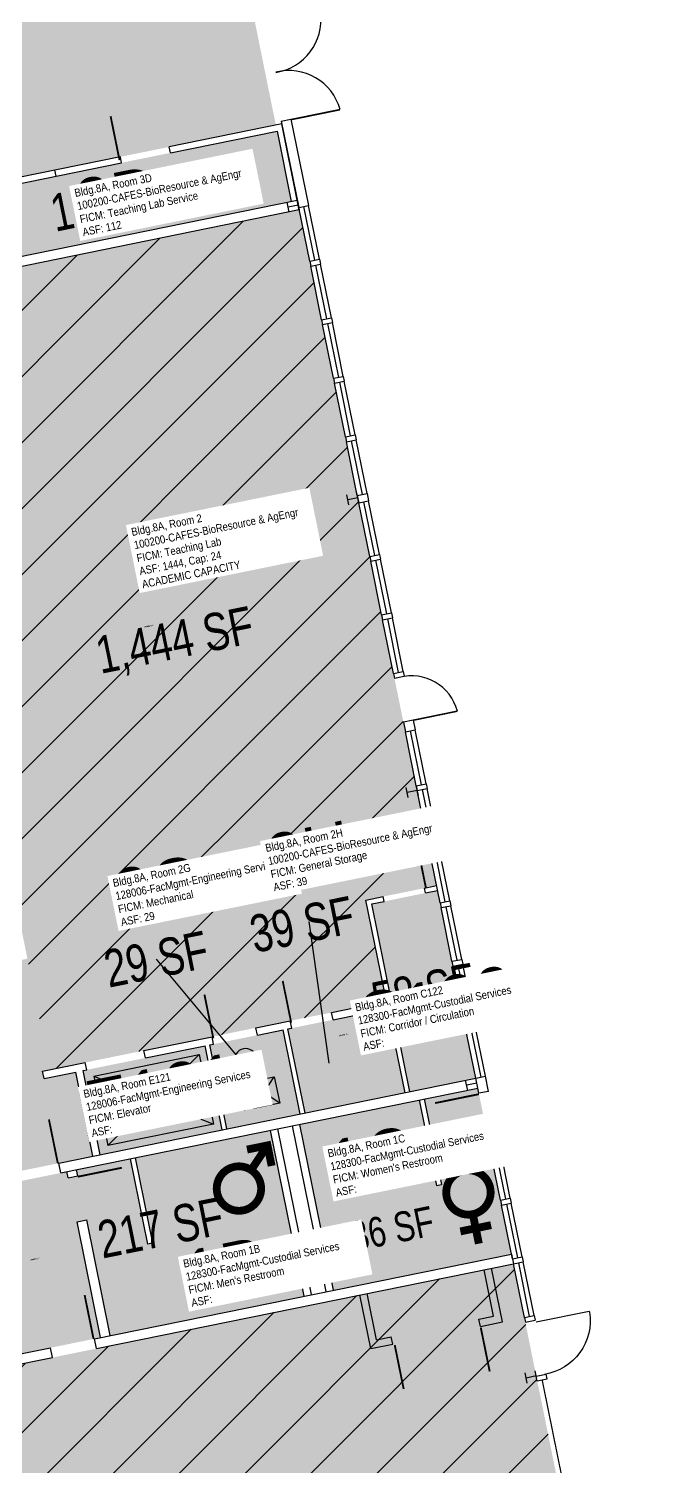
# Model space of a CAD drawing. Header units: inches. Extents: x 69207497 to 69209546, y 27684796 to 27689923.
# Drawn here: x 69209034 to 69209537, y 27685376 to 27686531 of the extents above; entities that cross this region are included whole.
import ezdxf
from ezdxf.enums import TextEntityAlignment as Align

# ---------------------------------------------------------------- set-up
doc = ezdxf.new("R2010")
doc.units = ezdxf.units.IN
doc.header["$MEASUREMENT"] = 0
doc.layers.get('0').update_dxf_attribs({"linetype": 'CONTINUOUS'})
for name, color, linetype in [('A-COLS', 5, 'CONTINUOUS'), ('A-DOOR', 2, 'CONTINUOUS'), ('A-FLOR', 3, 'CONTINUOUS'), ('A-GLAZ', 1, 'CONTINUOUS'), ('A-IDEN-ICON', 4, 'CONTINUOUS'), ('A-IDEN-RNUM', 7, 'CONTINUOUS'), ('A-IDEN-SNUM', 4, 'CONTINUOUS'), ('A-IDEN-VNUM', 4, 'CONTINUOUS'), ('A-WALL', 5, 'CONTINUOUS'), ('AREA-TEXT', 3, 'CONTINUOUS'), ('Rooms-Capacity', 4, 'CONTINUOUS'), ('Rooms-Category-Color', 7, 'CONTINUOUS'), ('Rooms-College-Color', 7, 'CONTINUOUS'), ('Rooms-Department-Color', 7, 'CONTINUOUS'), ('Rooms-Division-Color', 7, 'CONTINUOUS'), ('Rooms-Information', 7, 'CONTINUOUS')]:
    doc.layers.add(name, color=color, linetype=linetype)
doc.styles.add('CP_AREA', font='arial.ttf', dxfattribs={"height": 15})
doc.styles.add('CP_ROOMSNUMBER', font='arial.ttf', dxfattribs={"height": 1})
doc.styles.add('CP_ROOMVNUMBER', font='arial.ttf', dxfattribs={"width": 0.85, "height": 0.075})
pattern_1 = [(45, (0, 0), (-26.516504294, 26.516504294), [])]

# ---------------------------------------------------------------- blocks, each defined once
blk = doc.blocks.new('CPWOMEN')
at = {"const_width": 0.015}
blk.add_lwpolyline([(-0.0375, 0, 1), (0.0475, 0, 1)], format="xyb", close=True, dxfattribs=at)
for points in [[(0.005, -0.04), (0.005, -0.1)], [(-0.025, -0.07), (0.035, -0.07)]]:
    blk.add_lwpolyline(points, dxfattribs=at)
blk = doc.blocks.new('CPMEN')
at = {"const_width": 0.015}
for points in [[(0.055, 0.01), (0.055, 0.05), (0.015, 0.05)], [(0.0151, 0.0101), (0.055, 0.05)]]:
    blk.add_lwpolyline(points, dxfattribs=at)
blk.add_lwpolyline([(-0.0575, -0.02, 1), (0.0275, -0.02, 1)], format="xyb", close=True, dxfattribs=at)
blk = doc.blocks.new('36DOOR')
blk.add_lwpolyline([(-0.75, 0, 1.5, 1.5, 0), (-0.75, 36, 0, 0, 0), (-1.5, 36, 0, 0, 0.414214), (-36, -1.5, 0, 0, 0.414214)], format="xyseb")
blk = doc.blocks.new('COL1')
for p, q in [((-0.5, 0.5), (0.5, 0.5)), ((0, 0.5), (0, -0.5)), ((-0.5, -0.5), (0.5, -0.5))]:
    blk.add_line(p, q)
blk = doc.blocks.new('CPELEV')
for p, q in [((-0.035, 0.03), (-0.035, -0.08)), ((0.015, 0.03), (0.015, -0.02)), ((0.045, -0.08), (-0.015, -0.02)), ((-0.015, -0.08), (0.045, -0.02)), ((-0.015, -0.02), (0.045, -0.02)), ((-0.015, -0.08), (-0.015, -0.02)), ((0.045, -0.02), (0.045, -0.08)), ((0.045, -0.08), (-0.015, -0.08))]:
    blk.add_line(p, q)
at = {"const_width": 0.0106}
blk.add_lwpolyline([(-0.0153, 0.03, 1), (-0.0047, 0.03, 1)], format="xyb", close=True, dxfattribs=at)
blk.add_arc((-0.01, 0.03), 0.025, 0, 180)

msp = doc.modelspace()

# ---------------------------------------------------------------- hatches: boundary and pattern name
at = {"layer": 'Rooms-Capacity'}
h = msp.add_hatch(dxfattribs=at)
h.set_pattern_fill('ANSI31', color=256, scale=300, style=0)
h.set_pattern_definition(pattern_1)
h.paths.add_polyline_path([(69209251.4, 27686385.3), (69209361.8, 27685842.4), (69209304.9, 27685830.8), (69209321.5, 27685749.5), (69209277.4, 27685740.5), (69209244.1, 27685733.8), (69209216.6, 27685728.2), (69209181.3, 27685721), (69209126.5, 27685709.9), (69209079.4, 27685700.3), (69209051, 27685694.5), (69209032.9, 27685783.7), (69208924.1, 27686318.7), (69208925.1, 27686318.9), (69208960.4, 27686326.1)])
h = msp.add_hatch(dxfattribs=at)
h.set_pattern_fill('ANSI31', color=256, scale=300, style=0)
h.set_pattern_definition(pattern_1)
h.paths.add_polyline_path([(69208552.5, 27685386), (69208670.4, 27684805.9), (69209536.7, 27684982), (69209423.5, 27685538.6), (69209015.9, 27685455.7), (69209011.1, 27685479.2)])
at = {"layer": 'Rooms-Category-Color', "true_color": 0xe3f498}
for points in [[(69208638.8, 27686647.9), (69208702.4, 27686660.8), (69208695.2, 27686696.1), (69209163.9, 27686791.4), (69209232.6, 27686453.4), (69208700.4, 27686345.2)], [(69208958.9, 27686392.8), (69209233.5, 27686448.6), (69209245, 27686392.2), (69208970.3, 27686336.3)], [(69209251.4, 27686385.3), (69209361.8, 27685842.4), (69209304.9, 27685830.8), (69209321.5, 27685749.5), (69209277.4, 27685740.5), (69209244.1, 27685733.8), (69209216.6, 27685728.2), (69209181.3, 27685721), (69209126.5, 27685709.9), (69209079.4, 27685700.3), (69209051, 27685694.5), (69209032.9, 27685783.7), (69208924.1, 27686318.7), (69208925.1, 27686318.9), (69208960.4, 27686326.1)], [(69208552.5, 27685386), (69208670.4, 27684805.9), (69209536.7, 27684982), (69209423.5, 27685538.6), (69209015.9, 27685455.7), (69209011.1, 27685479.2)]]:
    msp.add_hatch(color=61, dxfattribs=at).paths.add_polyline_path(points)
at = {"layer": 'Rooms-Category-Color', "true_color": 0xadadad}
for points in [[(69208595.2, 27686014.1), (69208637.8, 27685804.4), (69208679.7, 27685598.6), (69208690.6, 27685544.7), (69208697.5, 27685546.1), (69208938.6, 27685595.1), (69208937.6, 27685600), (69208943.4, 27685601.2), (69208944.4, 27685596.3), (69209058.1, 27685619.4), (69209085.6, 27685625), (69209071.8, 27685692.6), (69209046.3, 27685687.4), (69209045.1, 27685693.3), (69209051, 27685694.5), (69209032.9, 27685783.7), (69209010.8, 27685779.2), (69208955.5, 27685768), (69208973, 27685681.7), (69208928.9, 27685672.7), (69208929.9, 27685667.8), (69208924, 27685666.7), (69208923, 27685671.6), (69208730, 27685632.3), (69208727, 27685647), (69208632.3, 27686112.5), (69208603.7, 27686253.6), (69208385.1, 27686209.2), (69208385.2, 27686209), (69208430.6, 27685985.7), (69208431.5, 27685980.8), (69208478.6, 27685990.4)], [(69209340.3, 27685676.8), (69209393.3, 27685687.6), (69209384.5, 27685730.7), (69209383.7, 27685734.6), (69209374.9, 27685777.7), (69209374.1, 27685781.6), (69209365.4, 27685824.8), (69209364.6, 27685828.7), (69209362.6, 27685838.5), (69209352.8, 27685836.5), (69209309.7, 27685827.7)], [(69209182.5, 27685715.1), (69209179.6, 27685714.5), (69209193.3, 27685646.9), (69209252.1, 27685658.9), (69209238.4, 27685726.5)], [(69209189.4, 27685646.1), (69209175.7, 27685713.7), (69209080.6, 27685694.4), (69209077.7, 27685693.8), (69209091.4, 27685626.2)], [(69209278.9, 27685517.4), (69209421.9, 27685546.4), (69209414, 27685585.6), (69209413.2, 27685589.6), (69209404.4, 27685632.7), (69209395.7, 27685675.6), (69209394.9, 27685679.7), (69209351.7, 27685671), (69209365.7, 27685602.4), (69209361.8, 27685601.6), (69209347.8, 27685670.2), (69209251.8, 27685650.6)], [(69209091.7, 27685479.3), (69209072.8, 27685572.4), (69209080.6, 27685574), (69209099.5, 27685480.9), (69209255.4, 27685512.6), (69209228.3, 27685645.8), (69209119.5, 27685623.7), (69209133.4, 27685555.1), (69209129.5, 27685554.3), (69209115.6, 27685622.9), (69209072.4, 27685614.2), (69209073.4, 27685609.3), (69209065.6, 27685607.7), (69209064.6, 27685612.6), (69209059.7, 27685611.6), (69209024.4, 27685604.4), (69208995, 27685598.4), (69209022.1, 27685465.2), (69209051.5, 27685471.1), (69209086.8, 27685478.3)]]:
    msp.add_hatch(color=253, dxfattribs=at).paths.add_polyline_path(points)
at = {"layer": 'Rooms-Category-Color', "true_color": 0xe3c5e1}
msp.add_hatch(color=254, dxfattribs=at).paths.add_polyline_path([(69209242.3, 27685727.3), (69209256.1, 27685659.7), (69209336.4, 27685676), (69209322.7, 27685743.6), (69209278.6, 27685734.7), (69209245.3, 27685727.9)])
at = {"layer": 'Rooms-College-Color', "true_color": 0xe3c5e1}
for points in [[(69208638.8, 27686647.9), (69208702.4, 27686660.8), (69208695.2, 27686696.1), (69209163.9, 27686791.4), (69209232.6, 27686453.4), (69208700.4, 27686345.2)], [(69208958.9, 27686392.8), (69209233.5, 27686448.6), (69209245, 27686392.2), (69208970.3, 27686336.3)], [(69209251.4, 27686385.3), (69209361.8, 27685842.4), (69209304.9, 27685830.8), (69209321.5, 27685749.5), (69209277.4, 27685740.5), (69209244.1, 27685733.8), (69209216.6, 27685728.2), (69209181.3, 27685721), (69209126.5, 27685709.9), (69209079.4, 27685700.3), (69209051, 27685694.5), (69209032.9, 27685783.7), (69208924.1, 27686318.7), (69208925.1, 27686318.9), (69208960.4, 27686326.1)], [(69209242.3, 27685727.3), (69209256.1, 27685659.7), (69209336.4, 27685676), (69209322.7, 27685743.6), (69209278.6, 27685734.7), (69209245.3, 27685727.9)], [(69209182.5, 27685715.1), (69209179.6, 27685714.5), (69209193.3, 27685646.9), (69209252.1, 27685658.9), (69209238.4, 27685726.5)], [(69208552.5, 27685386), (69208670.4, 27684805.9), (69209536.7, 27684982), (69209423.5, 27685538.6), (69209015.9, 27685455.7), (69209011.1, 27685479.2)]]:
    msp.add_hatch(color=254, dxfattribs=at).paths.add_polyline_path(points)
at = {"layer": 'Rooms-College-Color', "true_color": 0xadadad}
for points in [[(69208595.2, 27686014.1), (69208637.8, 27685804.4), (69208679.7, 27685598.6), (69208690.6, 27685544.7), (69208697.5, 27685546.1), (69208938.6, 27685595.1), (69208937.6, 27685600), (69208943.4, 27685601.2), (69208944.4, 27685596.3), (69209058.1, 27685619.4), (69209085.6, 27685625), (69209071.8, 27685692.6), (69209046.3, 27685687.4), (69209045.1, 27685693.3), (69209051, 27685694.5), (69209032.9, 27685783.7), (69209010.8, 27685779.2), (69208955.5, 27685768), (69208973, 27685681.7), (69208928.9, 27685672.7), (69208929.9, 27685667.8), (69208924, 27685666.7), (69208923, 27685671.6), (69208730, 27685632.3), (69208727, 27685647), (69208632.3, 27686112.5), (69208603.7, 27686253.6), (69208385.1, 27686209.2), (69208385.2, 27686209), (69208430.6, 27685985.7), (69208431.5, 27685980.8), (69208478.6, 27685990.4)], [(69209340.3, 27685676.8), (69209393.3, 27685687.6), (69209384.5, 27685730.7), (69209383.7, 27685734.6), (69209374.9, 27685777.7), (69209374.1, 27685781.6), (69209365.4, 27685824.8), (69209364.6, 27685828.7), (69209362.6, 27685838.5), (69209352.8, 27685836.5), (69209309.7, 27685827.7)], [(69209189.4, 27685646.1), (69209175.7, 27685713.7), (69209080.6, 27685694.4), (69209077.7, 27685693.8), (69209091.4, 27685626.2)], [(69209278.9, 27685517.4), (69209421.9, 27685546.4), (69209414, 27685585.6), (69209413.2, 27685589.6), (69209404.4, 27685632.7), (69209395.7, 27685675.6), (69209394.9, 27685679.7), (69209351.7, 27685671), (69209365.7, 27685602.4), (69209361.8, 27685601.6), (69209347.8, 27685670.2), (69209251.8, 27685650.6)], [(69209091.7, 27685479.3), (69209072.8, 27685572.4), (69209080.6, 27685574), (69209099.5, 27685480.9), (69209255.4, 27685512.6), (69209228.3, 27685645.8), (69209119.5, 27685623.7), (69209133.4, 27685555.1), (69209129.5, 27685554.3), (69209115.6, 27685622.9), (69209072.4, 27685614.2), (69209073.4, 27685609.3), (69209065.6, 27685607.7), (69209064.6, 27685612.6), (69209059.7, 27685611.6), (69209024.4, 27685604.4), (69208995, 27685598.4), (69209022.1, 27685465.2), (69209051.5, 27685471.1), (69209086.8, 27685478.3)]]:
    msp.add_hatch(color=253, dxfattribs=at).paths.add_polyline_path(points)
at = {"layer": 'Rooms-Department-Color', "true_color": 0xe3c5e1}
for points in [[(69208638.8, 27686647.9), (69208702.4, 27686660.8), (69208695.2, 27686696.1), (69209163.9, 27686791.4), (69209232.6, 27686453.4), (69208700.4, 27686345.2)], [(69208958.9, 27686392.8), (69209233.5, 27686448.6), (69209245, 27686392.2), (69208970.3, 27686336.3)], [(69209251.4, 27686385.3), (69209361.8, 27685842.4), (69209304.9, 27685830.8), (69209321.5, 27685749.5), (69209277.4, 27685740.5), (69209244.1, 27685733.8), (69209216.6, 27685728.2), (69209181.3, 27685721), (69209126.5, 27685709.9), (69209079.4, 27685700.3), (69209051, 27685694.5), (69209032.9, 27685783.7), (69208924.1, 27686318.7), (69208925.1, 27686318.9), (69208960.4, 27686326.1)], [(69209242.3, 27685727.3), (69209256.1, 27685659.7), (69209336.4, 27685676), (69209322.7, 27685743.6), (69209278.6, 27685734.7), (69209245.3, 27685727.9)], [(69208552.5, 27685386), (69208670.4, 27684805.9), (69209536.7, 27684982), (69209423.5, 27685538.6), (69209015.9, 27685455.7), (69209011.1, 27685479.2)]]:
    msp.add_hatch(color=254, dxfattribs=at).paths.add_polyline_path(points)
at = {"layer": 'Rooms-Department-Color', "true_color": 0xacacac}
for points in [[(69208595.2, 27686014.1), (69208637.8, 27685804.4), (69208679.7, 27685598.6), (69208690.6, 27685544.7), (69208697.5, 27685546.1), (69208938.6, 27685595.1), (69208937.6, 27685600), (69208943.4, 27685601.2), (69208944.4, 27685596.3), (69209058.1, 27685619.4), (69209085.6, 27685625), (69209071.8, 27685692.6), (69209046.3, 27685687.4), (69209045.1, 27685693.3), (69209051, 27685694.5), (69209032.9, 27685783.7), (69209010.8, 27685779.2), (69208955.5, 27685768), (69208973, 27685681.7), (69208928.9, 27685672.7), (69208929.9, 27685667.8), (69208924, 27685666.7), (69208923, 27685671.6), (69208730, 27685632.3), (69208727, 27685647), (69208632.3, 27686112.5), (69208603.7, 27686253.6), (69208385.1, 27686209.2), (69208385.2, 27686209), (69208430.6, 27685985.7), (69208431.5, 27685980.8), (69208478.6, 27685990.4)], [(69209340.3, 27685676.8), (69209393.3, 27685687.6), (69209384.5, 27685730.7), (69209383.7, 27685734.6), (69209374.9, 27685777.7), (69209374.1, 27685781.6), (69209365.4, 27685824.8), (69209364.6, 27685828.7), (69209362.6, 27685838.5), (69209352.8, 27685836.5), (69209309.7, 27685827.7)], [(69209182.5, 27685715.1), (69209179.6, 27685714.5), (69209193.3, 27685646.9), (69209252.1, 27685658.9), (69209238.4, 27685726.5)], [(69209189.4, 27685646.1), (69209175.7, 27685713.7), (69209080.6, 27685694.4), (69209077.7, 27685693.8), (69209091.4, 27685626.2)], [(69209278.9, 27685517.4), (69209421.9, 27685546.4), (69209414, 27685585.6), (69209413.2, 27685589.6), (69209404.4, 27685632.7), (69209395.7, 27685675.6), (69209394.9, 27685679.7), (69209351.7, 27685671), (69209365.7, 27685602.4), (69209361.8, 27685601.6), (69209347.8, 27685670.2), (69209251.8, 27685650.6)], [(69209091.7, 27685479.3), (69209072.8, 27685572.4), (69209080.6, 27685574), (69209099.5, 27685480.9), (69209255.4, 27685512.6), (69209228.3, 27685645.8), (69209119.5, 27685623.7), (69209133.4, 27685555.1), (69209129.5, 27685554.3), (69209115.6, 27685622.9), (69209072.4, 27685614.2), (69209073.4, 27685609.3), (69209065.6, 27685607.7), (69209064.6, 27685612.6), (69209059.7, 27685611.6), (69209024.4, 27685604.4), (69208995, 27685598.4), (69209022.1, 27685465.2), (69209051.5, 27685471.1), (69209086.8, 27685478.3)]]:
    msp.add_hatch(color=253, dxfattribs=at).paths.add_polyline_path(points)
at = {"layer": 'Rooms-Division-Color', "true_color": 0xe3c5e1}
for points in [[(69208638.8, 27686647.9), (69208702.4, 27686660.8), (69208695.2, 27686696.1), (69209163.9, 27686791.4), (69209232.6, 27686453.4), (69208700.4, 27686345.2)], [(69208958.9, 27686392.8), (69209233.5, 27686448.6), (69209245, 27686392.2), (69208970.3, 27686336.3)], [(69209251.4, 27686385.3), (69209361.8, 27685842.4), (69209304.9, 27685830.8), (69209321.5, 27685749.5), (69209277.4, 27685740.5), (69209244.1, 27685733.8), (69209216.6, 27685728.2), (69209181.3, 27685721), (69209126.5, 27685709.9), (69209079.4, 27685700.3), (69209051, 27685694.5), (69209032.9, 27685783.7), (69208924.1, 27686318.7), (69208925.1, 27686318.9), (69208960.4, 27686326.1)], [(69209242.3, 27685727.3), (69209256.1, 27685659.7), (69209336.4, 27685676), (69209322.7, 27685743.6), (69209278.6, 27685734.7), (69209245.3, 27685727.9)], [(69208552.5, 27685386), (69208670.4, 27684805.9), (69209536.7, 27684982), (69209423.5, 27685538.6), (69209015.9, 27685455.7), (69209011.1, 27685479.2)]]:
    msp.add_hatch(color=254, dxfattribs=at).paths.add_polyline_path(points)
at = {"layer": 'Rooms-Division-Color', "true_color": 0xadadad}
for points in [[(69208595.2, 27686014.1), (69208637.8, 27685804.4), (69208679.7, 27685598.6), (69208690.6, 27685544.7), (69208697.5, 27685546.1), (69208938.6, 27685595.1), (69208937.6, 27685600), (69208943.4, 27685601.2), (69208944.4, 27685596.3), (69209058.1, 27685619.4), (69209085.6, 27685625), (69209071.8, 27685692.6), (69209046.3, 27685687.4), (69209045.1, 27685693.3), (69209051, 27685694.5), (69209032.9, 27685783.7), (69209010.8, 27685779.2), (69208955.5, 27685768), (69208973, 27685681.7), (69208928.9, 27685672.7), (69208929.9, 27685667.8), (69208924, 27685666.7), (69208923, 27685671.6), (69208730, 27685632.3), (69208727, 27685647), (69208632.3, 27686112.5), (69208603.7, 27686253.6), (69208385.1, 27686209.2), (69208385.2, 27686209), (69208430.6, 27685985.7), (69208431.5, 27685980.8), (69208478.6, 27685990.4)], [(69209340.3, 27685676.8), (69209393.3, 27685687.6), (69209384.5, 27685730.7), (69209383.7, 27685734.6), (69209374.9, 27685777.7), (69209374.1, 27685781.6), (69209365.4, 27685824.8), (69209364.6, 27685828.7), (69209362.6, 27685838.5), (69209352.8, 27685836.5), (69209309.7, 27685827.7)], [(69209182.5, 27685715.1), (69209179.6, 27685714.5), (69209193.3, 27685646.9), (69209252.1, 27685658.9), (69209238.4, 27685726.5)], [(69209189.4, 27685646.1), (69209175.7, 27685713.7), (69209080.6, 27685694.4), (69209077.7, 27685693.8), (69209091.4, 27685626.2)], [(69209278.9, 27685517.4), (69209421.9, 27685546.4), (69209414, 27685585.6), (69209413.2, 27685589.6), (69209404.4, 27685632.7), (69209395.7, 27685675.6), (69209394.9, 27685679.7), (69209351.7, 27685671), (69209365.7, 27685602.4), (69209361.8, 27685601.6), (69209347.8, 27685670.2), (69209251.8, 27685650.6)], [(69209091.7, 27685479.3), (69209072.8, 27685572.4), (69209080.6, 27685574), (69209099.5, 27685480.9), (69209255.4, 27685512.6), (69209228.3, 27685645.8), (69209119.5, 27685623.7), (69209133.4, 27685555.1), (69209129.5, 27685554.3), (69209115.6, 27685622.9), (69209072.4, 27685614.2), (69209073.4, 27685609.3), (69209065.6, 27685607.7), (69209064.6, 27685612.6), (69209059.7, 27685611.6), (69209024.4, 27685604.4), (69208995, 27685598.4), (69209022.1, 27685465.2), (69209051.5, 27685471.1), (69209086.8, 27685478.3)]]:
    msp.add_hatch(color=253, dxfattribs=at).paths.add_polyline_path(points)

# ---------------------------------------------------------------- linework, layer by layer
at = {"layer": 'A-DOOR'}
for points, const_width in [([(69209244.8, 27686457.9), (69209284.1, 27686465.9)], 1.32), ([(69209342.9, 27685975.3), (69209378.5, 27685982.6)], 1.2)]:
    msp.add_lwpolyline(points, dxfattribs=dict(at, const_width=const_width))
at = {"layer": 'A-DOOR', "linetype": 'Continuous', "ltscale": 6, "const_width": 1}
msp.add_lwpolyline([(69209446.6, 27685445.3), (69209483.2, 27685265)], dxfattribs=at)
at = {"layer": 'A-DOOR'}
for centre, radius, start, end in [((69209226.3, 27686537.8), 42.4, 278.5072, 7.9042), ((69209243.2, 27686454.9), 42.4, 15.0788, 104.4758), ((69209341.4, 27685972.6), 38.4, 15.0788, 104.4758)]:
    msp.add_arc(centre, radius, start, end, dxfattribs=at)
at = {"layer": 'A-FLOR'}
for p, q in [((69209086.2, 27685689.4), (69209171, 27685706.7)), ((69209171, 27685706.7), (69209097.6, 27685633.6)), ((69209171, 27685706.7), (69209182.4, 27685650.8)), ((69209086.2, 27685689.4), (69209097.6, 27685633.6)), ((69209086.2, 27685689.4), (69209182.4, 27685650.8)), ((69209182.4, 27685650.8), (69209097.6, 27685633.6))]:
    msp.add_line(p, q, dxfattribs=at)
at = {"layer": 'A-GLAZ'}
for points in [[(69209259.8, 27686344.1), (69209251, 27686387.2)], [(69209254.9, 27686388), (69209263.7, 27686344.9)], [(69209267.6, 27686345.7), (69209258.9, 27686388.8)], [(69209269.3, 27686297.1), (69209260.6, 27686340.2)], [(69209264.5, 27686341), (69209273.3, 27686297.9)], [(69209277.2, 27686298.7), (69209268.4, 27686341.8)], [(69209278.9, 27686250.1), (69209270.1, 27686293.2)], [(69209274.1, 27686294), (69209282.8, 27686250.8)], [(69209286.7, 27686251.6), (69209278, 27686294.8)], [(69209288.5, 27686203), (69209279.7, 27686246.1)], [(69209283.6, 27686246.9), (69209292.4, 27686203.8)], [(69209296.3, 27686204.6), (69209287.5, 27686247.7)], [(69209298, 27686156), (69209289.3, 27686199.1)], [(69209293.2, 27686199.9), (69209301.9, 27686156.8)], [(69209305.9, 27686157.6), (69209297.1, 27686200.7)], [(69209308, 27686107), (69209299.2, 27686150.1)], [(69209303.1, 27686150.9), (69209311.9, 27686107.8)], [(69209315.8, 27686108.6), (69209307.1, 27686151.7)], [(69209317.6, 27686059.9), (69209308.8, 27686103.1)], [(69209312.7, 27686103.9), (69209321.5, 27686060.7)], [(69209325.4, 27686061.5), (69209316.6, 27686104.7)], [(69209327.1, 27686012.9), (69209318.3, 27686056)], [(69209322.3, 27686056.8), (69209331, 27686013.7)], [(69209335, 27686014.5), (69209326.2, 27686057.6)], [(69209345.4, 27685922.7), (69209336.7, 27685965.9)], [(69209340.6, 27685966.7), (69209349.4, 27685923.5)], [(69209353.3, 27685924.3), (69209344.5, 27685967.5)], [(69209355, 27685875.7), (69209346.2, 27685918.8)], [(69209350.2, 27685919.6), (69209358.9, 27685876.5)], [(69209362.8, 27685877.3), (69209354.1, 27685920.4)], [(69209364.6, 27685828.7), (69209355.8, 27685871.8)], [(69209359.7, 27685872.6), (69209368.5, 27685829.5)], [(69209372.4, 27685830.3), (69209363.6, 27685873.4)], [(69209374.1, 27685781.6), (69209365.4, 27685824.8)], [(69209369.3, 27685825.5), (69209378.1, 27685782.4)], [(69209382, 27685783.2), (69209373.2, 27685826.3)], [(69209383.7, 27685734.6), (69209374.9, 27685777.7)], [(69209378.8, 27685778.5), (69209387.6, 27685735.4)], [(69209391.5, 27685736.2), (69209382.8, 27685779.3)], [(69209393.3, 27685687.6), (69209384.5, 27685730.7)], [(69209388.4, 27685731.5), (69209397.2, 27685688.4)], [(69209401.1, 27685689.2), (69209392.3, 27685732.3)], [(69209408.3, 27685633.5), (69209417.1, 27685590.4)], [(69209421, 27685591.2), (69209412.3, 27685634.3)], [(69209413.2, 27685589.6), (69209404.4, 27685632.7)], [(69209430.6, 27685544.1), (69209421.8, 27685587.2)], [(69209422.7, 27685542.5), (69209414, 27685585.6)], [(69209417.9, 27685586.4), (69209426.7, 27685543.3)], [(69209432.3, 27685495.5), (69209423.5, 27685538.6)], [(69209427.5, 27685539.4), (69209436.2, 27685496.3)], [(69209440.1, 27685497.1), (69209431.4, 27685540.2)]]:
    msp.add_lwpolyline(points, dxfattribs=at)
at = {"layer": 'A-IDEN-VNUM'}
for points in [[(69209275.3, 27685699.8), (69209259.3, 27685813.5)], [(69209136.4, 27685783.4), (69209211.4, 27685693.4)]]:
    msp.add_lwpolyline(points, dxfattribs=at)
at = {"layer": 'A-WALL'}
for p, q in [((69209237.3, 27686454.4), (69209146.9, 27686436)), ((69209236.9, 27686456.7), (69209244.7, 27686458.3)), ((69209236.9, 27686456.7), (69209251, 27686387.2)), ((69209249.8, 27686393.2), (69209237.3, 27686454.4)), ((69209244.7, 27686458.3), (69209258.9, 27686388.8)), ((69209147.8, 27686431.2), (69209233.5, 27686448.6)), ((69209233.5, 27686448.6), (69209245, 27686392.2)), ((69209147.8, 27686431.2), (69209146.9, 27686436)), ((69209107.7, 27686428), (69208933.5, 27686392.6)), ((69208958.9, 27686392.8), (69209108.6, 27686423.2)), ((69209108.6, 27686423.2), (69209107.7, 27686428)), ((69209055.9, 27686412.5), (69209055, 27686417.3)), ((69208958.8, 27686334), (69209249.8, 27686393.1)), ((69209251.4, 27686385.3), (69208960.4, 27686326.1)), ((69209249.8, 27686393.1), (69209251.4, 27686385.3)), ((69209298, 27686156), (69209305.9, 27686157.6)), ((69209299.2, 27686150.1), (69209307.1, 27686151.7)), ((69209308, 27686107), (69209315.8, 27686108.6)), ((69209318.3, 27686056), (69209326.2, 27686057.6)), ((69209327.9, 27686009), (69209335.8, 27686010.6)), ((69209352, 27685840.4), (69209361.8, 27685842.4)), ((69209304.9, 27685830.8), (69209318.7, 27685833.6)), ((69209309.7, 27685827.7), (69209319.5, 27685829.7)), ((69209352.8, 27685836.5), (69209362.6, 27685838.5)), ((69209058.1, 27685619.4), (69209393.3, 27685687.6)), ((69209059.7, 27685611.6), (69209394.9, 27685679.7)), ((69209403.5, 27685677.1), (69209395.7, 27685675.6)), ((69209273, 27685516.2), (69209245.9, 27685649.4)), ((69209278.9, 27685517.4), (69209251.8, 27685650.6)), ((69209410.7, 27685641.9), (69209402.9, 27685640.3)), ((69209059.7, 27685611.6), (69209058.1, 27685619.4)), ((69209065.6, 27685607.7), (69209073.4, 27685609.3)), ((69209361.8, 27685601.6), (69209365.7, 27685602.4)), ((69209072.8, 27685572.4), (69209080.6, 27685574)), ((69209133.4, 27685555.1), (69209129.5, 27685554.3)), ((69209088.4, 27685470.5), (69209423.5, 27685538.6)), ((69209088.4, 27685470.5), (69209086.8, 27685478.3)), ((69209015.9, 27685455.7), (69209053.1, 27685463.3)), ((69209022.1, 27685465.2), (69209051.5, 27685471.1)), ((69209053.1, 27685463.3), (69209051.5, 27685471.1)), ((69209441.9, 27685448.4), (69209449.7, 27685450)), ((69209442.7, 27685444.5), (69209450.5, 27685446.1))]:
    msp.add_line(p, q, dxfattribs=at)
for points in [[(69209251, 27686387.2), (69209258.9, 27686388.8)], [(69209259.8, 27686344.1), (69209267.6, 27686345.7)], [(69209259.8, 27686344.1), (69209260.6, 27686340.2)], [(69209260.6, 27686340.2), (69209268.4, 27686341.8)], [(69209267.6, 27686345.7), (69209268.4, 27686341.8)], [(69209269.3, 27686297.1), (69209277.2, 27686298.7)], [(69209269.3, 27686297.1), (69209270.1, 27686293.2)], [(69209270.1, 27686293.2), (69209278, 27686294.8)], [(69209277.2, 27686298.7), (69209278, 27686294.8)], [(69209278.9, 27686250.1), (69209286.7, 27686251.6)], [(69209278.9, 27686250.1), (69209279.7, 27686246.1)], [(69209279.7, 27686246.1), (69209287.5, 27686247.7)], [(69209286.7, 27686251.6), (69209287.5, 27686247.7)], [(69209288.5, 27686203), (69209296.3, 27686204.6)], [(69209288.5, 27686203), (69209289.3, 27686199.1)], [(69209289.3, 27686199.1), (69209297.1, 27686200.7)], [(69209296.3, 27686204.6), (69209297.1, 27686200.7)], [(69209298, 27686156), (69209299.2, 27686150.1)], [(69209305.9, 27686157.6), (69209307.1, 27686151.7)], [(69209308, 27686107), (69209308.8, 27686103.1)], [(69209315.8, 27686108.6), (69209316.6, 27686104.7)], [(69209308.8, 27686103.1), (69209316.6, 27686104.7)], [(69209317.6, 27686059.9), (69209325.4, 27686061.5)], [(69209325.4, 27686061.5), (69209326.2, 27686057.6)], [(69209317.6, 27686059.9), (69209318.3, 27686056)], [(69209327.1, 27686012.9), (69209335, 27686014.5)], [(69209335, 27686014.5), (69209335.8, 27686010.6)], [(69209327.1, 27686012.9), (69209327.9, 27686009)], [(69209342.9, 27685975.3), (69209335.1, 27685973.7), (69209336.7, 27685965.9)], [(69209342.9, 27685975.3), (69209344.5, 27685967.5)], [(69209336.7, 27685965.9), (69209344.5, 27685967.5)], [(69209345.4, 27685922.7), (69209353.3, 27685924.3)], [(69209345.4, 27685922.7), (69209346.2, 27685918.8)], [(69209353.3, 27685924.3), (69209354.1, 27685920.4)], [(69209346.2, 27685918.8), (69209354.1, 27685920.4)], [(69209355, 27685875.7), (69209362.8, 27685877.3)], [(69209355, 27685875.7), (69209355.8, 27685871.8)], [(69209362.8, 27685877.3), (69209363.6, 27685873.4)], [(69209355.8, 27685871.8), (69209363.6, 27685873.4)], [(69209321.5, 27685749.5), (69209304.9, 27685830.8)], [(69209319.5, 27685829.7), (69209318.7, 27685833.6)], [(69209352.8, 27685836.5), (69209352, 27685840.4)], [(69209364.6, 27685828.7), (69209372.4, 27685830.3)], [(69209372.4, 27685830.3), (69209373.2, 27685826.3)], [(69209340.3, 27685676.8), (69209309.7, 27685827.7)], [(69209364.6, 27685828.7), (69209365.4, 27685824.8)], [(69209365.4, 27685824.8), (69209373.2, 27685826.3)], [(69209374.1, 27685781.6), (69209382, 27685783.2)], [(69209382, 27685783.2), (69209382.8, 27685779.3)], [(69209374.1, 27685781.6), (69209374.9, 27685777.7)], [(69209374.9, 27685777.7), (69209382.8, 27685779.3)], [(69209277.4, 27685740.5), (69209321.5, 27685749.5)], [(69209278.6, 27685734.7), (69209277.4, 27685740.5)], [(69209278.6, 27685734.7), (69209322.7, 27685743.6)], [(69209336.4, 27685676), (69209322.7, 27685743.6)], [(69209216.6, 27685728.2), (69209244.1, 27685733.8)], [(69209217.8, 27685722.3), (69209216.6, 27685728.2)], [(69209217.8, 27685722.3), (69209238.4, 27685726.5)], [(69209252.1, 27685658.9), (69209238.4, 27685726.5)], [(69209242.3, 27685727.3), (69209245.3, 27685727.9)], [(69209256.1, 27685659.7), (69209242.3, 27685727.3)], [(69209245.3, 27685727.9), (69209244.1, 27685733.8)], [(69209383.7, 27685734.6), (69209391.5, 27685736.2)], [(69209383.7, 27685734.6), (69209384.5, 27685730.7)], [(69209384.5, 27685730.7), (69209392.3, 27685732.3)], [(69209391.5, 27685736.2), (69209392.3, 27685732.3)], [(69209126.5, 27685709.9), (69209181.3, 27685721)], [(69209179.6, 27685714.5), (69209182.5, 27685715.1)], [(69209193.3, 27685646.9), (69209179.6, 27685714.5)], [(69209182.5, 27685715.1), (69209181.3, 27685721)], [(69209127.7, 27685704), (69209126.5, 27685709.9)], [(69209127.7, 27685704), (69209175.7, 27685713.7)], [(69209189.4, 27685646.1), (69209175.7, 27685713.7)], [(69209045.1, 27685693.3), (69209079.4, 27685700.3)], [(69209046.3, 27685687.4), (69209045.1, 27685693.3)], [(69209046.3, 27685687.4), (69209071.8, 27685692.6)], [(69209085.6, 27685625), (69209071.8, 27685692.6)], [(69209077.7, 27685693.8), (69209080.6, 27685694.4)], [(69209091.4, 27685626.2), (69209077.7, 27685693.8)], [(69209080.6, 27685694.4), (69209079.4, 27685700.3)], [(69209393.3, 27685687.6), (69209401.1, 27685689.2)], [(69209395.7, 27685675.6), (69209394.9, 27685679.7)], [(69209403.5, 27685677.1), (69209401.1, 27685689.2)], [(69209347.8, 27685670.2), (69209361.8, 27685601.6)], [(69209351.7, 27685671), (69209365.7, 27685602.4)], [(69209255.4, 27685512.6), (69209228.3, 27685645.8)], [(69209261.2, 27685513.8), (69209234.1, 27685647)], [(69209402.9, 27685640.3), (69209404.4, 27685632.7)], [(69209404.4, 27685632.7), (69209412.3, 27685634.3)], [(69209410.7, 27685641.9), (69209412.3, 27685634.3)], [(69209115.6, 27685622.9), (69209129.5, 27685554.3)], [(69209119.5, 27685623.7), (69209133.4, 27685555.1)], [(69209065.6, 27685607.7), (69209064.6, 27685612.6)], [(69209073.4, 27685609.3), (69209072.4, 27685614.2)], [(69209413.2, 27685589.6), (69209421, 27685591.2)], [(69209413.2, 27685589.6), (69209414, 27685585.6)], [(69209414, 27685585.6), (69209421.8, 27685587.2)], [(69209421, 27685591.2), (69209421.8, 27685587.2)], [(69209091.7, 27685479.3), (69209072.8, 27685572.4)], [(69209099.5, 27685480.9), (69209080.6, 27685574)], [(69209086.8, 27685478.3), (69209421.9, 27685546.4), (69209423.5, 27685538.6)], [(69209422.7, 27685542.5), (69209430.6, 27685544.1)], [(69209430.6, 27685544.1), (69209431.4, 27685540.2)], [(69209407.6, 27685496.6), (69209400, 27685533.8)], [(69209414.7, 27685491.9), (69209405.9, 27685535)], [(69209423.5, 27685538.6), (69209431.4, 27685540.2)], [(69209308.8, 27685470.4), (69209300.1, 27685513.5)], [(69209313.5, 27685477.5), (69209305.9, 27685514.7)], [(69209395.8, 27685494.2), (69209407.6, 27685496.6)], [(69209432.3, 27685495.5), (69209440.1, 27685497.1)], [(69209432.3, 27685495.5), (69209433.1, 27685491.6)], [(69209440.1, 27685497.1), (69209440.9, 27685493.2)], [(69209397, 27685488.3), (69209395.8, 27685494.2)], [(69209397, 27685488.3), (69209414.7, 27685491.9)], [(69209433.1, 27685491.6), (69209440.9, 27685493.2)], [(69209308.8, 27685470.4), (69209326.5, 27685474)], [(69209313.5, 27685477.5), (69209325.3, 27685479.8)], [(69209326.5, 27685474), (69209325.3, 27685479.8)], [(69209442.7, 27685444.5), (69209441.9, 27685448.4)], [(69209450.5, 27685446.1), (69209449.7, 27685450)]]:
    msp.add_lwpolyline(points, dxfattribs=at)

# ---------------------------------------------------------------- block references
at = {"layer": 'A-COLS', "xscale": -8.294400000013411, "yscale": 8.294399998124335, "zscale": 8.294399999999769, "rotation": 281.4914985359502}
for p in [(69209246.5, 27686388.4), (69209294.4, 27686153.2), (69209342.2, 27685918), (69209390, 27685682.8), (69209437.8, 27685447.6)]:
    msp.add_blockref('COL1', p, dxfattribs=at)
at = {"layer": 'A-DOOR', "xscale": -1}
for p, rotation in [((69209106.2, 27686425.2), 11.49149853595026), ((69209181.6, 27685719.5), 11.49149853595026), ((69209073.4, 27685609.3), 281.4914985359503), ((69209398, 27685487.5), 191.4914985359502)]:
    msp.add_blockref('36DOOR', p, dxfattribs=dict(at, rotation=rotation))
at = {"layer": 'A-DOOR'}
for p, rotation in [((69209353.9, 27685840.8), 11.49149853595022), ((69209395.7, 27685675.6), 101.4914985359502), ((69209058.1, 27685619.4), 11.49149853595022), ((69209086.8, 27685478.3), 11.49149853595022), ((69209327.4, 27685473.1), 191.4914985359502)]:
    msp.add_blockref('36DOOR', p, dxfattribs=dict(at, rotation=rotation))
for p, xscale, yscale, zscale, rotation in [((69209244.2, 27685732.2), -0.9499999992549419, 0.949999999336991, 0.9499999999998181, 11.49149853595026), ((69209441.6, 27685492.8), -1.209999999962747, 1.210000001544166, 1.210000000000264, 281.4914985359503)]:
    msp.add_blockref('36DOOR', p, dxfattribs=dict(at, xscale=xscale, yscale=yscale, zscale=zscale, rotation=rotation))
at = {"layer": 'A-IDEN-ICON'}
for name, p, xscale, yscale, zscale, rotation in [('CPELEV', (69209214, 27685692.6), 360.0000000025632, 360.0000000025632, 360.0000000025632, 11.68748791114142), ('CPMEN', (69209207.4, 27685608.5), 420, 420, 420, 11.49149853595022), ('CPWOMEN', (69209385.3, 27685595.5), 420, 420, 420, 11.49149853595022)]:
    msp.add_blockref(name, p, dxfattribs=dict(at, xscale=xscale, yscale=yscale, zscale=zscale, rotation=rotation))

# ---------------------------------------------------------------- texts
at = {"layer": 'A-IDEN-RNUM', "style": 'CP_ROOMSNUMBER', "width": 0.85}
for s, p in [('0003-D0', (69209079.4, 27686388.1)), ('0002-00', (69209126.8, 27686049.7)), ('C122-00', (69209355.7, 27685743.8)), ('0002-H0', (69209283.3, 27685721.3)), ('0002-G0', (69209211.8, 27685691.5)), ('E121-00', (69209131.4, 27685675.5)), ('0001-C0', (69209329.1, 27685621.5)), ('0001-B0', (69209035.2, 27685541.1))]:
    msp.add_text(s, height=1, rotation=11.4915, dxfattribs=at).set_placement(p)
at = {"layer": 'A-IDEN-SNUM', "style": 'CP_ROOMSNUMBER', "width": 0.85}
for s, p in [('008A0003D0', (69209079.4, 27686388.1)), ('008A000200', (69209126.8, 27686049.7)), ('008AC12200', (69209355.7, 27685743.8)), ('008A0002H0', (69209283.3, 27685721.3)), ('008A0002G0', (69209211.8, 27685691.5)), ('008AE12100', (69209131.4, 27685675.5)), ('008A0001C0', (69209329.1, 27685621.5)), ('008A0001B0', (69209035.2, 27685541.1))]:
    msp.add_text(s, height=1, rotation=11.4915, dxfattribs=at).set_placement(p)
at = {"layer": 'A-IDEN-VNUM', "style": 'CP_ROOMVNUMBER', "width": 0.85}
for s, p in [('3D', (69209077.9, 27686364.1)), ('2', (69209125.7, 27686081.2)), ('2H', (69209231.3, 27685837.8)), ('2G', (69209108.7, 27685809.7)), ('C122', (69209303.5, 27685709.7)), ('E121', (69209085.1, 27685640.2)), ('1C', (69209281.4, 27685592.4)), ('1B', (69209165.3, 27685503.8))]:
    msp.add_text(s, height=45, rotation=11.4915, dxfattribs=at).set_placement(p)
at = {"layer": 'AREA-TEXT', "style": 'CP_AREA', "width": 0.75}
for s, height, p in [('112 SF', 30, (69209101.9, 27686392.5)), ('1,444 SF', 30, (69209151.2, 27686039.9)), ('39 SF', 30, (69209253.6, 27685811.3)), ('29 SF', 30, (69209136.4, 27685783.4)), ('58 SF', 30, (69209351.5, 27685757.6)), ('48 SF', 30, (69209133.6, 27685670)), ('217 SF', 30, (69209139.9, 27685567.5)), ('136 SF', 24, (69209319.3, 27685565.4))]:
    msp.add_text(s, height=height, rotation=11.4915, dxfattribs=at).set_placement(p, align=Align.MIDDLE_CENTER)

# ---------------------------------------------------------------- next in the draw order: texts
at = {"layer": 'Rooms-Information', "width": 144, "attachment_point": 7, "rotation": 11.4915, "style": 'CP_ROOMVNUMBER', "bg_fill": 3, "box_fill_scale": 1.5, "bg_fill_color": 256, "bg_fill_true_color": 13158600, "bg_fill_transparency": 0}
for s, insert, char_height in [('Bldg.8A, Room 3D^M^J100200-CAFES-BioResource & AgEngr^M^JFICM: Teaching Lab Service^M^JASF: 112', (69209077.9, 27686364.1), 6.429), ('Bldg.8A, Room 2^M^J100200-CAFES-BioResource & AgEngr^M^JFICM: Teaching Lab^M^JASF: 1444, Cap: 24^M^JACADEMIC CAPACITY', (69209125.7, 27686081.2), 6.4286), ('Bldg.8A, Room 2G^M^J128006-FacMgmt-Engineering Services^M^JFICM: Mechanical^M^JASF: 29', (69209108.7, 27685809.7), 6.429), ('Bldg.8A, Room C122^M^J128300-FacMgmt-Custodial Services^M^JFICM: Corridor / Circulation^M^JASF: ', (69209303.5, 27685709.7), 6.429), ('Bldg.8A, Room E121^M^J128006-FacMgmt-Engineering Services^M^JFICM: Elevator^M^JASF: ', (69209085.1, 27685640.2), 6.429), ("Bldg.8A, Room 1C^M^J128300-FacMgmt-Custodial Services^M^JFICM: Women's Restroom^M^JASF: ", (69209281.4, 27685592.4), 6.429), ("Bldg.8A, Room 1B^M^J128300-FacMgmt-Custodial Services^M^JFICM: Men's Restroom^M^JASF: ", (69209165.3, 27685503.8), 6.429)]:
    msp.add_mtext(s, dxfattribs=dict(at, insert=insert, char_height=char_height))

# ---------------------------------------------------------------- next in the draw order: texts
at = {"layer": 'Rooms-Information', "insert": (69209231.3, 27685837.8), "char_height": 6.429, "width": 144, "attachment_point": 7, "rotation": 11.4915, "style": 'CP_ROOMVNUMBER', "bg_fill": 3, "box_fill_scale": 1.5, "bg_fill_color": 256, "bg_fill_true_color": 13158600, "bg_fill_transparency": 0}
msp.add_mtext('Bldg.8A, Room 2H^M^J100200-CAFES-BioResource & AgEngr^M^JFICM: General Storage^M^JASF: 39', dxfattribs=at)

doc.saveas('drawing.dxf')
